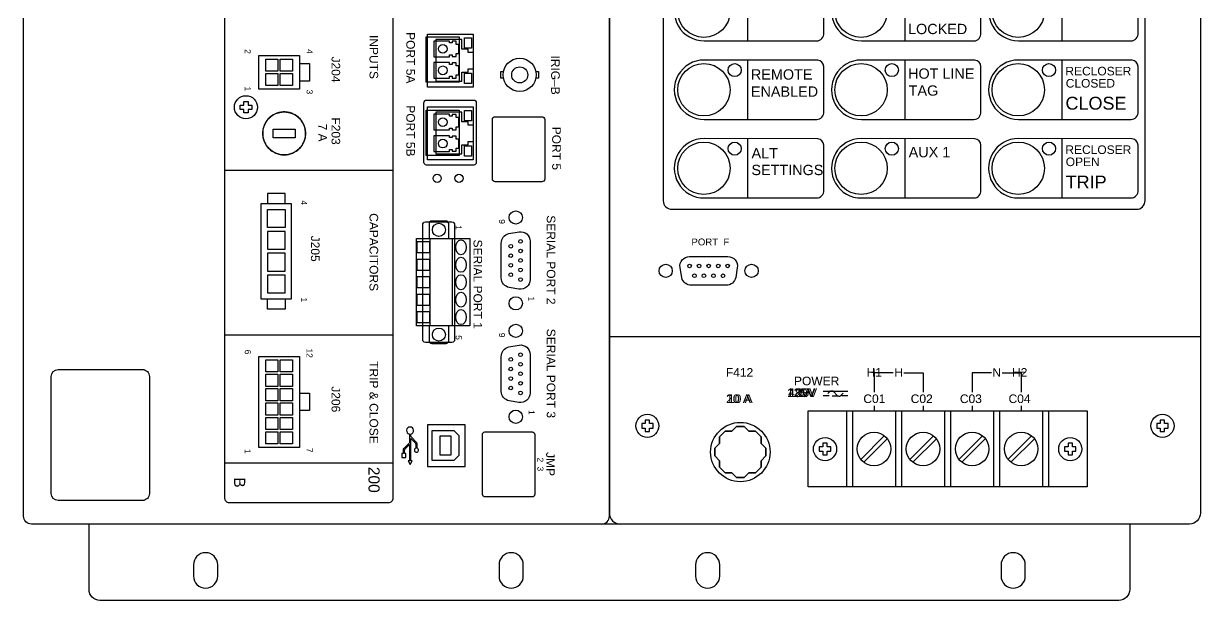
# Model space of a CAD drawing. Extents: x 3 to 47, y 1 to 34.4.
# Drawn here: x 8.52 to 22, y 1.74 to 8.35 of the extents above; entities that cross this region are included whole.
import ezdxf

# ---------------------------------------------------------------- set-up
doc = ezdxf.new("R2010")
doc.units = 0
doc.header["$MEASUREMENT"] = 0
for name, color, linetype in [('1_1__1__TRADITIONAL_RETROF', 7, 'CONTINUOUS'), ('1_2__2__G_W_VIPER-ST__G_W_', 7, 'CONTINUOUS'), ('1_3__3__ABB_OVR-3_VR3S__15', 7, 'CONTINUOUS'), ('1_4__4__G_W_CTRL_POWER_VIP', 7, 'CONTINUOUS'), ('1_5__5__ABB_JOSLYN_TRIMOD_', 7, 'CONTINUOUS'), ('1_6__6__EATON_NOVA-TS_TRIP', 7, 'CONTINUOUS'), ('1_7__8__SIEMENS_SDR_TRIPLE', 7, 'CONTINUOUS'), ('1_8__9__SIEMENS_SDR_3-PHAS', 7, 'CONTINUOUS'), ('1_9__A__SEL_MULTI-RECLOSER', 7, 'CONTINUOUS'), ('3_1__D___1__100BASE-FX__EI', 7, 'CONTINUOUS'), ('3_2__E___2__10-100BASE-T__', 7, 'CONTINUOUS'), ('3_3__F___2__100BASE-FX__EI', 7, 'CONTINUOUS'), ('3_4__L___1__10-100BASE-T__', 7, 'CONTINUOUS'), ('4_1__1__120_VAC__INCLUDES_', 7, 'CONTINUOUS'), ('4_2__2__230_VAC', 7, 'CONTINUOUS'), ('4_3__4__48_VDC', 7, 'CONTINUOUS'), ('4_4__3__125_VDC', 7, 'CONTINUOUS'), ('5_0____DWG', 7, 'CONTINUOUS')]:
    doc.layers.add(name, color=color, linetype=linetype)
doc.styles.add('ARIAL', font='arial.ttf')

msp = doc.modelspace()

# ---------------------------------------------------------------- linework, layer by layer
at = {"layer": '1_1__1__TRADITIONAL_RETROF'}
msp.add_lwpolyline([(11.38, 7.039), (11.38, 7.139), (11.63, 7.139), (11.63, 7.039), (11.38, 7.039)], dxfattribs=at)
msp.add_circle((11.505, 7.089), 0.246, dxfattribs=at)
at = {"layer": '1_2__2__G_W_VIPER-ST__G_W_'}
msp.add_circle((11.505, 7.089), 0.246, dxfattribs=at)
at = {"layer": '1_3__3__ABB_OVR-3_VR3S__15'}
msp.add_circle((11.505, 7.089), 0.246, dxfattribs=at)
at = {"layer": '1_4__4__G_W_CTRL_POWER_VIP'}
msp.add_lwpolyline([(11.63, 7.139), (11.63, 7.039), (11.38, 7.039), (11.38, 7.139)], close=True, dxfattribs=at)
msp.add_circle((11.505, 7.089), 0.246, dxfattribs=at)
at = {"layer": '1_5__5__ABB_JOSLYN_TRIMOD_'}
msp.add_circle((11.505, 7.089), 0.246, dxfattribs=at)
at = {"layer": '1_6__6__EATON_NOVA-TS_TRIP'}
msp.add_lwpolyline([(11.38, 7.039), (11.38, 7.139), (11.63, 7.139), (11.63, 7.039), (11.38, 7.039)], dxfattribs=at)
msp.add_circle((11.505, 7.089), 0.246, dxfattribs=at)
at = {"layer": '1_7__8__SIEMENS_SDR_TRIPLE'}
msp.add_circle((11.505, 7.089), 0.246, dxfattribs=at)
at = {"layer": '1_8__9__SIEMENS_SDR_3-PHAS'}
msp.add_lwpolyline([(11.505, 6.843), (11.53, 6.844), (11.554, 6.848), (11.577, 6.854), (11.599, 6.862), (11.621, 6.872), (11.641, 6.884), (11.66, 6.897), (11.677, 6.913), (11.693, 6.93), (11.707, 6.948), (11.719, 6.968), (11.73, 6.989), (11.739, 7.011), (11.745, 7.034), (11.749, 7.058), (11.751, 7.083), (11.75, 7.107), (11.747, 7.132), (11.742, 7.155), (11.734, 7.178), (11.725, 7.199), (11.713, 7.22), (11.7, 7.239), (11.685, 7.256), (11.668, 7.273), (11.65, 7.287), (11.631, 7.3), (11.61, 7.311), (11.588, 7.32), (11.566, 7.327), (11.542, 7.332), (11.518, 7.334), (11.493, 7.334), (11.468, 7.332), (11.444, 7.327), (11.422, 7.32), (11.4, 7.311), (11.379, 7.3), (11.36, 7.287), (11.341, 7.273), (11.325, 7.256), (11.31, 7.239), (11.296, 7.22), (11.285, 7.199), (11.275, 7.178), (11.268, 7.155), (11.262, 7.132), (11.259, 7.107), (11.259, 7.083), (11.261, 7.058), (11.265, 7.034), (11.271, 7.011), (11.28, 6.989), (11.29, 6.968), (11.303, 6.948), (11.317, 6.93), (11.333, 6.913), (11.35, 6.897), (11.369, 6.884), (11.389, 6.872), (11.411, 6.862), (11.433, 6.854), (11.456, 6.848), (11.48, 6.844)], close=True, dxfattribs=at)
at = {"layer": '1_9__A__SEL_MULTI-RECLOSER'}
msp.add_circle((11.505, 7.089), 0.246, dxfattribs=at)
at = {"layer": '3_1__D___1__100BASE-FX__EI'}
for points in [[(13.508, 8.194), (13.508, 7.674), (13.133, 7.674), (13.133, 8.194)], [(13.63, 5.884), (13.63, 4.884), (13.022, 4.884), (13.022, 5.884)], [(13.029, 5.719), (13.029, 5.849), (13.17, 5.849), (13.17, 5.719)], [(13.029, 5.519), (13.029, 5.649), (13.17, 5.649), (13.17, 5.519)], [(13.029, 5.319), (13.029, 5.449), (13.17, 5.449), (13.17, 5.319)], [(13.029, 5.119), (13.029, 5.249), (13.17, 5.249), (13.17, 5.119)], [(13.029, 4.919), (13.029, 5.049), (13.17, 5.049), (13.17, 4.919)]]:
    msp.add_lwpolyline(points, close=True, dxfattribs=at)
for points in [[(13.398, 8.147), (13.218, 8.147), (13.218, 7.967), (13.398, 7.967), (13.398, 7.989), (13.428, 7.989), (13.428, 7.969), (13.476, 7.969), (13.476, 8.004), (13.504, 8.004), (13.504, 8.109), (13.476, 8.109), (13.476, 8.144), (13.428, 8.144), (13.428, 8.125), (13.398, 8.125), (13.398, 8.147)], [(13.398, 7.901), (13.218, 7.901), (13.218, 7.721), (13.398, 7.721), (13.398, 7.743), (13.428, 7.743), (13.428, 7.723), (13.476, 7.723), (13.476, 7.758), (13.504, 7.758), (13.504, 7.863), (13.476, 7.863), (13.476, 7.898), (13.428, 7.898), (13.428, 7.879), (13.398, 7.879), (13.398, 7.901)], [(13.179, 4.884), (13.179, 5.884)], [(13.431, 5.884), (13.431, 4.884)]]:
    msp.add_lwpolyline(points, dxfattribs=at)
msp.add_lwpolyline([(13.706, 7.44), (13.706, 6.756, -0.414165), (13.676, 6.726), (13.136, 6.726, -0.414205), (13.106, 6.756), (13.106, 7.44, -0.414196), (13.136, 7.47), (13.676, 7.47, -0.414241)], format="xyb", close=True, dxfattribs=at)
for points in [[(13.39, 5.885), (13.39, 6.054, 0.414214), (13.36, 6.084), (13.195, 6.084, 0.414214), (13.165, 6.054), (13.165, 5.884)], [(13.165, 4.882), (13.165, 4.713, 0.414214), (13.195, 4.683), (13.36, 4.683, 0.414214), (13.39, 4.713), (13.39, 4.883)]]:
    msp.add_lwpolyline(points, format="xyb", dxfattribs=at)
for centre, radius in [((13.321, 8.057), 0.0499), ((13.321, 7.811), 0.0499), ((13.278, 5.984), 0.0749), ((13.278, 4.784), 0.0749)]:
    msp.add_circle(centre, radius, dxfattribs=at)
for centre in [(13.53, 5.784), (13.53, 5.584), (13.53, 5.384), (13.53, 5.184), (13.53, 4.984)]:
    msp.add_ellipse(centre, major_axis=(0, 0.0859), ratio=0.704024, dxfattribs=at)
at = {"layer": '3_2__E___2__10-100BASE-T__'}
for points in [[(13.668, 8.226), (13.668, 7.619), (13.148, 7.619), (13.148, 8.226)], [(13.65, 8.183), (13.65, 8.066), (13.571, 8.066), (13.571, 8.183)], [(13.65, 7.779), (13.65, 7.662), (13.571, 7.662), (13.571, 7.779)], [(13.148, 6.786), (13.148, 7.393), (13.668, 7.393), (13.668, 6.786)], [(13.65, 7.35), (13.65, 7.233), (13.571, 7.233), (13.571, 7.35)], [(13.65, 6.946), (13.65, 6.829), (13.571, 6.829), (13.571, 6.946)], [(13.63, 5.884), (13.63, 4.884), (13.022, 4.884), (13.022, 5.884)], [(13.029, 5.719), (13.029, 5.849), (13.17, 5.849), (13.17, 5.719)], [(13.029, 5.519), (13.029, 5.649), (13.17, 5.649), (13.17, 5.519)], [(13.029, 5.319), (13.029, 5.449), (13.17, 5.449), (13.17, 5.319)], [(13.029, 5.119), (13.029, 5.249), (13.17, 5.249), (13.17, 5.119)], [(13.029, 4.919), (13.029, 5.049), (13.17, 5.049), (13.17, 4.919)]]:
    msp.add_lwpolyline(points, close=True, dxfattribs=at)
for points in [[(13.667, 8.017), (13.612, 8.017), (13.612, 8.054), (13.539, 8.054), (13.539, 8.166), (13.244, 8.166), (13.244, 7.688), (13.539, 7.688), (13.539, 7.79), (13.612, 7.79), (13.612, 7.828), (13.668, 7.828)], [(13.667, 7.184), (13.612, 7.184), (13.612, 7.221), (13.539, 7.221), (13.539, 7.333), (13.244, 7.333), (13.244, 6.855), (13.539, 6.855), (13.539, 6.957), (13.612, 6.957), (13.612, 6.995), (13.668, 6.995)], [(13.179, 4.884), (13.179, 5.884)], [(13.431, 5.884), (13.431, 4.884)]]:
    msp.add_lwpolyline(points, dxfattribs=at)
for points in [[(13.39, 5.885), (13.39, 6.054, 0.414214), (13.36, 6.084), (13.195, 6.084, 0.414214), (13.165, 6.054), (13.165, 5.884)], [(13.165, 4.882), (13.165, 4.713, 0.414214), (13.195, 4.683), (13.36, 4.683, 0.414214), (13.39, 4.713), (13.39, 4.883)]]:
    msp.add_lwpolyline(points, format="xyb", dxfattribs=at)
for centre in [(13.278, 5.984), (13.278, 4.784)]:
    msp.add_circle(centre, 0.0749, dxfattribs=at)
for centre in [(13.53, 5.784), (13.53, 5.584), (13.53, 5.384), (13.53, 5.184), (13.53, 4.984)]:
    msp.add_ellipse(centre, major_axis=(0, 0.0859), ratio=0.704024, dxfattribs=at)
at = {"layer": '3_3__F___2__100BASE-FX__EI'}
for points in [[(13.508, 8.194), (13.508, 7.674), (13.133, 7.674), (13.133, 8.194)], [(13.508, 7.355), (13.508, 6.835), (13.133, 6.835), (13.133, 7.355)], [(13.63, 5.884), (13.63, 4.884), (13.022, 4.884), (13.022, 5.884)], [(13.029, 5.719), (13.029, 5.849), (13.17, 5.849), (13.17, 5.719)], [(13.029, 5.519), (13.029, 5.649), (13.17, 5.649), (13.17, 5.519)], [(13.029, 5.319), (13.029, 5.449), (13.17, 5.449), (13.17, 5.319)], [(13.029, 5.119), (13.029, 5.249), (13.17, 5.249), (13.17, 5.119)], [(13.029, 4.919), (13.029, 5.049), (13.17, 5.049), (13.17, 4.919)]]:
    msp.add_lwpolyline(points, close=True, dxfattribs=at)
for points in [[(13.398, 8.147), (13.218, 8.147), (13.218, 7.967), (13.398, 7.967), (13.398, 7.989), (13.428, 7.989), (13.428, 7.969), (13.476, 7.969), (13.476, 8.004), (13.504, 8.004), (13.504, 8.109), (13.476, 8.109), (13.476, 8.144), (13.428, 8.144), (13.428, 8.125), (13.398, 8.125), (13.398, 8.147)], [(13.398, 7.901), (13.218, 7.901), (13.218, 7.721), (13.398, 7.721), (13.398, 7.743), (13.428, 7.743), (13.428, 7.723), (13.476, 7.723), (13.476, 7.758), (13.504, 7.758), (13.504, 7.863), (13.476, 7.863), (13.476, 7.898), (13.428, 7.898), (13.428, 7.879), (13.398, 7.879), (13.398, 7.901)], [(13.398, 7.308), (13.218, 7.308), (13.218, 7.128), (13.398, 7.128), (13.398, 7.15), (13.428, 7.15), (13.428, 7.13), (13.476, 7.13), (13.476, 7.165), (13.504, 7.165), (13.504, 7.27), (13.476, 7.27), (13.476, 7.305), (13.428, 7.305), (13.428, 7.286), (13.398, 7.286), (13.398, 7.308)], [(13.398, 7.062), (13.218, 7.062), (13.218, 6.882), (13.398, 6.882), (13.398, 6.904), (13.428, 6.904), (13.428, 6.884), (13.476, 6.884), (13.476, 6.919), (13.504, 6.919), (13.504, 7.024), (13.476, 7.024), (13.476, 7.059), (13.428, 7.059), (13.428, 7.04), (13.398, 7.04), (13.398, 7.062)], [(13.179, 4.884), (13.179, 5.884)], [(13.431, 5.884), (13.431, 4.884)]]:
    msp.add_lwpolyline(points, dxfattribs=at)
for points in [[(13.39, 5.885), (13.39, 6.054, 0.414214), (13.36, 6.084), (13.195, 6.084, 0.414214), (13.165, 6.054), (13.165, 5.884)], [(13.165, 4.882), (13.165, 4.713, 0.414214), (13.195, 4.683), (13.36, 4.683, 0.414214), (13.39, 4.713), (13.39, 4.883)]]:
    msp.add_lwpolyline(points, format="xyb", dxfattribs=at)
for centre, radius in [((13.321, 8.057), 0.0499), ((13.321, 7.811), 0.0499), ((13.321, 7.218), 0.0499), ((13.321, 6.972), 0.0499), ((13.278, 5.984), 0.0749), ((13.278, 4.784), 0.0749)]:
    msp.add_circle(centre, radius, dxfattribs=at)
for centre in [(13.53, 5.784), (13.53, 5.584), (13.53, 5.384), (13.53, 5.184), (13.53, 4.984)]:
    msp.add_ellipse(centre, major_axis=(0, 0.0859), ratio=0.704024, dxfattribs=at)
at = {"layer": '3_4__L___1__10-100BASE-T__'}
for points in [[(13.668, 8.226), (13.668, 7.619), (13.148, 7.619), (13.148, 8.226)], [(13.65, 8.183), (13.65, 8.066), (13.571, 8.066), (13.571, 8.183)], [(13.65, 7.779), (13.65, 7.662), (13.571, 7.662), (13.571, 7.779)], [(13.508, 7.355), (13.508, 6.835), (13.133, 6.835), (13.133, 7.355)]]:
    msp.add_lwpolyline(points, close=True, dxfattribs=at)
for points in [[(13.667, 8.017), (13.612, 8.017), (13.612, 8.054), (13.539, 8.054), (13.539, 8.166), (13.244, 8.166), (13.244, 7.688), (13.539, 7.688), (13.539, 7.79), (13.612, 7.79), (13.612, 7.828), (13.668, 7.828)], [(13.398, 7.308), (13.218, 7.308), (13.218, 7.128), (13.398, 7.128), (13.398, 7.15), (13.428, 7.15), (13.428, 7.13), (13.476, 7.13), (13.476, 7.165), (13.504, 7.165), (13.504, 7.27), (13.476, 7.27), (13.476, 7.305), (13.428, 7.305), (13.428, 7.286), (13.398, 7.286), (13.398, 7.308)], [(13.398, 7.062), (13.218, 7.062), (13.218, 6.882), (13.398, 6.882), (13.398, 6.904), (13.428, 6.904), (13.428, 6.884), (13.476, 6.884), (13.476, 6.919), (13.504, 6.919), (13.504, 7.024), (13.476, 7.024), (13.476, 7.059), (13.428, 7.059), (13.428, 7.04), (13.398, 7.04), (13.398, 7.062)]]:
    msp.add_lwpolyline(points, dxfattribs=at)
msp.add_lwpolyline([(13.457, 6.041), (13.457, 4.726, -0.437197), (13.427, 4.694), (13.122, 4.694, -0.437198), (13.092, 4.726), (13.092, 6.041, -0.437197), (13.122, 6.074), (13.427, 6.074, -0.437198)], format="xyb", close=True, dxfattribs=at)
for centre in [(13.321, 7.218), (13.321, 6.972)]:
    msp.add_circle(centre, 0.0499, dxfattribs=at)
at = {"layer": '4_1__1__120_VAC__INCLUDES_'}
for p, q in [((18.262, 3.969), (18.262, 3.909)), ((18.824, 3.969), (18.824, 3.909)), ((19.385, 3.969), (19.385, 3.909)), ((19.947, 3.969), (19.947, 3.909))]:
    msp.add_line(p, q, dxfattribs=at)
for points in [[(18.481, 4.348), (18.262, 4.348), (18.262, 4.126)], [(18.603, 4.348), (18.824, 4.348), (18.824, 4.126)], [(19.605, 4.348), (19.385, 4.348), (19.385, 4.126)], [(19.727, 4.348), (19.947, 4.348), (19.947, 4.126)], [(17.022, 3.484), (16.969, 3.538), (16.969, 3.614), (16.905, 3.677), (16.829, 3.677), (16.775, 3.731), (16.685, 3.731), (16.631, 3.677), (16.555, 3.677), (16.491, 3.614), (16.491, 3.538), (16.437, 3.484), (16.437, 3.394), (16.491, 3.34), (16.491, 3.264), (16.555, 3.2), (16.631, 3.2), (16.685, 3.146), (16.775, 3.146), (16.829, 3.2), (16.905, 3.2), (16.969, 3.264), (16.969, 3.34), (17.022, 3.394), (17.022, 3.484)]]:
    msp.add_lwpolyline(points, dxfattribs=at)
msp.add_lwpolyline([(17.731, 4.109), (17.758, 4.136, -0.396469), (17.797, 4.132), (17.84, 4.088, 0.391613), (17.879, 4.084), (17.908, 4.113)], format="xyb", dxfattribs=at)
msp.add_circle((16.73, 3.439), 0.34, dxfattribs=at)
at = {"layer": '4_2__2__230_VAC'}
msp.add_lwpolyline([(17.731, 4.109), (17.758, 4.136, -0.396469), (17.797, 4.132), (17.84, 4.088, 0.391613), (17.879, 4.084), (17.908, 4.113)], format="xyb", dxfattribs=at)
at = {"layer": '4_3__4__48_VDC'}
for points in [[(17.677, 4.137), (17.96, 4.137)], [(17.747, 4.081), (17.677, 4.081)], [(17.781, 4.081), (17.854, 4.082)], [(17.96, 4.081), (17.889, 4.081)], [(17.022, 3.394), (16.969, 3.34), (16.969, 3.264), (16.905, 3.2), (16.829, 3.2), (16.775, 3.146), (16.685, 3.146), (16.631, 3.2), (16.555, 3.2), (16.491, 3.264), (16.491, 3.34), (16.437, 3.394), (16.437, 3.484), (16.491, 3.538), (16.491, 3.614), (16.555, 3.677), (16.631, 3.677), (16.685, 3.731), (16.775, 3.731), (16.829, 3.677), (16.905, 3.677), (16.969, 3.614), (16.969, 3.538), (17.022, 3.484), (17.022, 3.394)]]:
    msp.add_lwpolyline(points, dxfattribs=at)
msp.add_circle((16.73, 3.439), 0.34, dxfattribs=at)
at = {"layer": '4_4__3__125_VDC'}
for points in [[(17.677, 4.137), (17.96, 4.137)], [(17.747, 4.081), (17.677, 4.081)], [(17.781, 4.081), (17.854, 4.082)], [(17.96, 4.081), (17.889, 4.081)], [(17.022, 3.394), (16.969, 3.34), (16.969, 3.264), (16.905, 3.2), (16.829, 3.2), (16.775, 3.146), (16.685, 3.146), (16.631, 3.2), (16.555, 3.2), (16.491, 3.264), (16.491, 3.34), (16.437, 3.394), (16.437, 3.484), (16.491, 3.538), (16.491, 3.614), (16.555, 3.677), (16.631, 3.677), (16.685, 3.731), (16.775, 3.731), (16.829, 3.677), (16.905, 3.677), (16.969, 3.614), (16.969, 3.538), (17.022, 3.484), (17.022, 3.394)]]:
    msp.add_lwpolyline(points, dxfattribs=at)
msp.add_circle((16.73, 3.439), 0.34, dxfattribs=at)
at = {"layer": '5_0____DWG'}
for points in [[(8.61, 19.864), (21.875, 19.864, -0.414214), (22, 19.739), (22, 2.739, -0.414214), (21.875, 2.614), (8.61, 2.614, -0.414213), (8.52, 2.704), (8.52, 19.774, -0.414214), (8.61, 19.864, -0.212206)], [(15.14, 2.614, 0.42033), (15.23, 2.704), (15.23, 19.774, 0.414214), (15.14, 19.864, 0.354829)], [(15.35, 19.864, 0.41421), (15.23, 19.744), (15.23, 2.739, 0.414214), (15.355, 2.614, 0.282277)], [(12.703, 19.621), (10.873, 19.621, 0.414214), (10.823, 19.571), (10.823, 2.911, 0.414214), (10.873, 2.861), (12.703, 2.861, 0.414214), (12.753, 2.911), (12.753, 19.571, 0.414214), (12.703, 19.621, 0.416628)], [(8.917, 4.384), (9.882, 4.384, -0.414219), (9.962, 4.304), (9.962, 2.964, -0.414214), (9.882, 2.884), (8.917, 2.884, -0.414208), (8.837, 2.964), (8.837, 4.304, -0.414213), (8.917, 4.384, 0.104711)], [(12.94, 3.556, -0.201862), (12.935, 3.542), (12.874, 3.481, 0.168101), (12.868, 3.466), (12.868, 3.424), (12.852, 3.424), (12.852, 3.376), (12.9, 3.376), (12.9, 3.424), (12.884, 3.424), (12.884, 3.458, -0.184177), (12.89, 3.475), (12.94, 3.525), (12.94, 3.34), (12.924, 3.34), (12.948, 3.298), (12.972, 3.34), (12.956, 3.34), (12.956, 3.593), (13.005, 3.544, -0.197185), (13.012, 3.527), (13.012, 3.483, 5.727361), (13.028, 3.483), (13.028, 3.534, 0.186912), (13.021, 3.55), (12.963, 3.609, -0.189963), (12.956, 3.625), (12.956, 3.645, 10.010016), (12.94, 3.645), (12.94, 3.555)], [(13.805, 3.669), (14.347, 3.669, -0.4168), (14.376, 3.639), (14.376, 2.955, -0.40721), (14.347, 2.925), (13.807, 2.925, -0.391734), (13.776, 2.953), (13.776, 3.64, -0.417275), (13.805, 3.669, -0.41274)], [(21.19, 2.614), (21.19, 1.864, -0.414214), (21.065, 1.739), (9.395, 1.739, -0.414214), (9.27, 1.864), (9.27, 2.614)], [(10.466, 2.147), (10.466, 2.019, 1), (10.744, 2.019), (10.744, 2.147, 1), (10.466, 2.147, -0.731466)], [(13.966, 2.147), (13.966, 2.019, 1), (14.244, 2.019), (14.244, 2.147, 1), (13.966, 2.147, -0.731466)], [(16.216, 2.147), (16.216, 2.019, 1), (16.494, 2.019), (16.494, 2.147, 1), (16.216, 2.147, -0.731466)], [(19.716, 2.147), (19.716, 2.019, 1), (19.994, 2.019), (19.994, 2.147, 1), (19.716, 2.147, -0.731466)]]:
    msp.add_lwpolyline(points, format="xyb", dxfattribs=at)
for points in [[(15.846, 17.738), (15.846, 6.319, 0.414136), (15.946, 6.219), (21.266, 6.219, 0.414295), (21.366, 6.319), (21.366, 17.738, 0.414177), (21.266, 17.838), (15.946, 17.838, 0.414247)], [(16.317, 8.149), (17.605, 8.149, 0.447249), (17.685, 8.238), (17.685, 8.754, 0.398306), (17.616, 8.827), (16.314, 8.829, 1.004979)], [(18.117, 8.149), (19.405, 8.149, 0.447249), (19.485, 8.238), (19.485, 8.754, 0.398306), (19.416, 8.827), (18.114, 8.829, 1.004979)], [(19.917, 8.149), (21.205, 8.149, 0.447249), (21.285, 8.238), (21.285, 8.754, 0.398306), (21.216, 8.827), (19.914, 8.829, 1.004979)], [(16.317, 7.249), (17.605, 7.249, 0.447249), (17.685, 7.338), (17.685, 7.854, 0.398306), (17.616, 7.927), (16.314, 7.929, 1.004979)], [(18.117, 7.249), (19.405, 7.249, 0.447249), (19.485, 7.338), (19.485, 7.854, 0.398306), (19.416, 7.927), (18.114, 7.929, 1.004979)], [(19.917, 7.249), (21.205, 7.249, 0.447249), (21.285, 7.338), (21.285, 7.854, 0.398306), (21.216, 7.927), (19.914, 7.929, 1.004979)], [(13.921, 7.279), (14.456, 7.279, -0.376431), (14.49, 7.249), (14.49, 6.565, -0.442574), (14.457, 6.535), (13.921, 6.535, -0.42202), (13.89, 6.566), (13.89, 7.25, -0.411229)], [(16.317, 6.349), (17.605, 6.349, 0.447249), (17.685, 6.438), (17.685, 6.954, 0.398306), (17.616, 7.027), (16.314, 7.029, 1.004979)], [(18.117, 6.349), (19.405, 6.349, 0.447249), (19.485, 6.438), (19.485, 6.954, 0.398306), (19.416, 7.027), (18.114, 7.029, 1.004979)], [(19.917, 6.349), (21.205, 6.349, 0.447249), (21.285, 6.438), (21.285, 6.954, 0.398306), (21.216, 7.027), (19.914, 7.029, 1.004979)], [(14.322, 5.853), (14.322, 5.414, -0.466018), (14.193, 5.305), (14.084, 5.324, -0.365766), (13.992, 5.433), (13.992, 5.829, -0.366799), (14.079, 5.942), (14.195, 5.962, -0.459264)], [(16.147, 5.679), (16.587, 5.679, -0.466018), (16.695, 5.549), (16.677, 5.44, -0.365766), (16.568, 5.349), (16.172, 5.349, -0.366799), (16.059, 5.436), (16.039, 5.552, -0.459264)], [(14.322, 4.555), (14.322, 4.116, -0.466018), (14.193, 4.007), (14.084, 4.026, -0.365766), (13.992, 4.134), (13.992, 4.531, -0.366799), (14.079, 4.644), (14.195, 4.664, -0.459264)]]:
    msp.add_lwpolyline(points, format="xyb", close=True, dxfattribs=at)
for points in [[(16.817, 8.149), (16.817, 8.828)], [(18.617, 8.149), (18.617, 8.828)], [(20.417, 8.149), (20.417, 8.828)], [(11.679, 7.889), (11.795, 7.889), (11.795, 7.689), (11.679, 7.689)], [(16.817, 7.249), (16.817, 7.928)], [(18.617, 7.249), (18.617, 7.928)], [(20.417, 7.249), (20.417, 7.928)], [(14.017, 7.72), (13.987, 7.72), (13.987, 7.798), (14.017, 7.798)], [(14.389, 7.798), (14.42, 7.798), (14.42, 7.72), (14.389, 7.72)], [(11.043, 7.454), (11.093, 7.454), (11.093, 7.414), (11.133, 7.414), (11.133, 7.364), (11.093, 7.364), (11.093, 7.324), (11.043, 7.324), (11.043, 7.364), (11.003, 7.364), (11.003, 7.414), (11.043, 7.414), (11.043, 7.454)], [(16.817, 6.349), (16.817, 7.028)], [(18.617, 6.349), (18.617, 7.028)], [(20.417, 6.349), (20.417, 7.028)], [(12.753, 6.665), (10.823, 6.665)], [(11.515, 6.286), (11.515, 6.402), (11.315, 6.402), (11.315, 6.286)], [(11.515, 5.191), (11.515, 5.075), (11.315, 5.075), (11.315, 5.191)], [(10.823, 4.783), (12.753, 4.783)], [(15.23, 4.764), (22, 4.764)], [(11.679, 4.114), (11.795, 4.114), (11.795, 3.914), (11.679, 3.914)], [(15.64, 3.804), (15.64, 3.764), (15.6, 3.764), (15.6, 3.714), (15.64, 3.714), (15.64, 3.674), (15.69, 3.674), (15.69, 3.714), (15.73, 3.714), (15.73, 3.764), (15.69, 3.764), (15.69, 3.804), (15.64, 3.804)], [(17.948, 3.039), (17.948, 3.909)], [(18.013, 3.909), (18.013, 3.039)], [(18.51, 3.039), (18.51, 3.909)], [(18.575, 3.909), (18.575, 3.039)], [(19.072, 3.039), (19.072, 3.909)], [(19.137, 3.909), (19.137, 3.039)], [(19.634, 3.038), (19.634, 3.908)], [(19.699, 3.908), (19.699, 3.039)], [(20.196, 3.038), (20.196, 3.908)], [(20.261, 3.908), (20.261, 3.039)], [(21.54, 3.804), (21.54, 3.764), (21.5, 3.764), (21.5, 3.714), (21.54, 3.714), (21.54, 3.674), (21.59, 3.674), (21.59, 3.714), (21.63, 3.714), (21.63, 3.764), (21.59, 3.764), (21.59, 3.804), (21.54, 3.804)], [(13.147, 3.275), (13.578, 3.275), (13.578, 3.752), (13.147, 3.752), (13.147, 3.275)], [(13.195, 3.346), (13.453, 3.346), (13.51, 3.403), (13.51, 3.624), (13.453, 3.681), (13.195, 3.681), (13.195, 3.346)], [(13.29, 3.624), (13.415, 3.624), (13.415, 3.403), (13.29, 3.403), (13.29, 3.624)], [(17.674, 3.539), (17.674, 3.498), (17.634, 3.498), (17.634, 3.448), (17.675, 3.448), (17.675, 3.408), (17.725, 3.408), (17.725, 3.448), (17.765, 3.448), (17.765, 3.498), (17.724, 3.498), (17.724, 3.539), (17.674, 3.539)], [(18.109, 3.355), (18.379, 3.625)], [(18.413, 3.592), (18.143, 3.322)], [(18.941, 3.625), (18.672, 3.355)], [(18.975, 3.592), (18.705, 3.322)], [(19.503, 3.625), (19.233, 3.355)], [(19.536, 3.592), (19.267, 3.322)], [(20.065, 3.625), (19.795, 3.355)], [(20.099, 3.592), (19.829, 3.322)], [(20.484, 3.539), (20.484, 3.498), (20.444, 3.498), (20.444, 3.448), (20.484, 3.448), (20.484, 3.408), (20.534, 3.408), (20.534, 3.448), (20.574, 3.448), (20.574, 3.498), (20.534, 3.498), (20.534, 3.539), (20.484, 3.539)], [(12.746, 3.311), (10.823, 3.311)]]:
    msp.add_lwpolyline(points, dxfattribs=at)
for points in [[(11.679, 7.98), (11.679, 7.597), (11.215, 7.597), (11.215, 7.98)], [(11.294, 7.802), (11.294, 7.941), (11.434, 7.941), (11.434, 7.802)], [(11.459, 7.802), (11.459, 7.941), (11.599, 7.941), (11.599, 7.802)], [(11.294, 7.637), (11.294, 7.776), (11.434, 7.776), (11.434, 7.637)], [(11.459, 7.637), (11.459, 7.776), (11.599, 7.776), (11.599, 7.637)], [(11.587, 6.286), (11.587, 5.191), (11.243, 5.191), (11.243, 6.286)], [(11.517, 6.216), (11.517, 6.011), (11.313, 6.011), (11.313, 6.216)], [(11.517, 5.761), (11.517, 5.966), (11.313, 5.966), (11.313, 5.761)], [(11.517, 5.511), (11.517, 5.716), (11.313, 5.716), (11.313, 5.511)], [(11.517, 5.261), (11.517, 5.466), (11.313, 5.466), (11.313, 5.261)], [(11.679, 4.535), (11.679, 3.492), (11.215, 3.492), (11.215, 4.535)], [(11.434, 4.496), (11.434, 4.356), (11.294, 4.356), (11.294, 4.496)], [(11.599, 4.496), (11.599, 4.356), (11.459, 4.356), (11.459, 4.496)], [(11.434, 4.331), (11.434, 4.191), (11.294, 4.191), (11.294, 4.331)], [(11.599, 4.331), (11.599, 4.191), (11.459, 4.191), (11.459, 4.331)], [(11.434, 4.166), (11.434, 4.026), (11.294, 4.026), (11.294, 4.166)], [(11.599, 4.166), (11.599, 4.026), (11.459, 4.026), (11.459, 4.166)], [(11.434, 4.001), (11.434, 3.861), (11.294, 3.861), (11.294, 4.001)], [(11.599, 4.001), (11.599, 3.861), (11.459, 3.861), (11.459, 4.001)], [(11.434, 3.836), (11.434, 3.696), (11.294, 3.696), (11.294, 3.836)], [(11.599, 3.836), (11.599, 3.696), (11.459, 3.696), (11.459, 3.836)], [(17.508, 3.909), (20.701, 3.909), (20.701, 3.039), (17.508, 3.039)], [(11.434, 3.671), (11.434, 3.531), (11.294, 3.531), (11.294, 3.671)], [(11.599, 3.671), (11.599, 3.531), (11.459, 3.531), (11.459, 3.671)]]:
    msp.add_lwpolyline(points, close=True, dxfattribs=at)
for centre, radius in [((16.313, 8.489), 0.3), ((18.113, 8.489), 0.3), ((19.913, 8.489), 0.3), ((14.203, 7.759), 0.19), ((14.203, 7.759), 0.092), ((16.313, 7.589), 0.3), ((16.665, 7.814), 0.075), ((18.113, 7.589), 0.3), ((18.465, 7.814), 0.075), ((19.913, 7.589), 0.3), ((20.265, 7.814), 0.075), ((11.067, 7.389), 0.132), ((16.313, 6.689), 0.3), ((16.665, 6.914), 0.075), ((18.113, 6.689), 0.3), ((18.465, 6.914), 0.075), ((19.913, 6.689), 0.3), ((20.265, 6.914), 0.075), ((13.257, 6.574), 0.047), ((13.507, 6.574), 0.047), ((14.157, 6.125), 0.076), ((14.101, 5.797), 0.021), ((14.213, 5.851), 0.021), ((14.101, 5.688), 0.021), ((14.213, 5.742), 0.021), ((14.101, 5.579), 0.021), ((14.213, 5.633), 0.021), ((14.213, 5.525), 0.021), ((15.875, 5.514), 0.076), ((16.149, 5.57), 0.021), ((16.258, 5.57), 0.021), ((16.367, 5.57), 0.021), ((16.476, 5.57), 0.021), ((16.585, 5.57), 0.021), ((16.859, 5.514), 0.076), ((14.101, 5.47), 0.021), ((14.213, 5.415), 0.021), ((16.204, 5.458), 0.021), ((16.313, 5.458), 0.021), ((16.422, 5.458), 0.021), ((16.531, 5.458), 0.021), ((14.157, 5.142), 0.076), ((14.157, 4.827), 0.076), ((14.101, 4.499), 0.021), ((14.213, 4.553), 0.021), ((14.213, 4.444), 0.021), ((14.101, 4.39), 0.021), ((14.213, 4.335), 0.021), ((14.101, 4.281), 0.021), ((14.101, 4.172), 0.021), ((14.213, 4.226), 0.021), ((14.213, 4.117), 0.021), ((14.157, 3.843), 0.076), ((15.665, 3.739), 0.132), ((21.565, 3.739), 0.132), ((18.261, 3.474), 0.192), ((18.823, 3.474), 0.192), ((19.385, 3.474), 0.192), ((19.947, 3.474), 0.192), ((17.7, 3.473), 0.133), ((20.509, 3.473), 0.133)]:
    msp.add_circle(centre, radius, dxfattribs=at)

# ---------------------------------------------------------------- texts
at = {"layer": '4_1__1__120_VAC__INCLUDES_', "style": 'ARIAL'}
for s, p in [('F412', (16.564, 4.302)), ('H', (18.494, 4.301)), ('N', (19.617, 4.301)), ('POWER', (17.344, 4.204)), ('POWER', (17.344, 4.204)), ('10 A', (16.589, 4)), ('120V', (17.289, 4.069)), ('C01', (18.139, 4)), ('C02', (18.681, 4)), ('C03', (19.244, 4)), ('C04', (19.802, 4))]:
    msp.add_text(s, height=0.0983, dxfattribs=at).set_placement(p)
at = {"layer": '4_2__2__230_VAC', "style": 'ARIAL'}
for s, p in [('H1', (18.176, 4.302)), ('H2', (19.842, 4.302)), ('POWER', (17.345, 4.204)), ('230V', (17.27, 4.068)), ('C01', (18.139, 4)), ('C02', (18.682, 4)), ('C03', (19.245, 4)), ('C04', (19.802, 4))]:
    msp.add_text(s, height=0.0983, dxfattribs=at).set_placement(p)
at = {"layer": '4_3__4__48_VDC', "style": 'ARIAL'}
for s, p in [('F412', (16.565, 4.302)), ('+', (18.222, 4.302)), ('–', (19.911, 4.317)), ('POWER', (17.345, 4.204)), ('20 A', (16.567, 4)), ('48V', (17.278, 4.069)), ('C01', (18.139, 4)), ('C02', (18.682, 4)), ('C03', (19.245, 4)), ('C04', (19.802, 4))]:
    msp.add_text(s, height=0.0983, dxfattribs=at).set_placement(p)
at = {"layer": '4_4__3__125_VDC', "style": 'ARIAL'}
for s, p in [('F412', (16.565, 4.302)), ('+', (18.222, 4.302)), ('–', (19.911, 4.317)), ('POWER', (17.345, 4.204)), ('10 A', (16.569, 4)), ('125V', (17.264, 4.069)), ('C01', (18.139, 4)), ('C02', (18.682, 4)), ('C03', (19.245, 4)), ('C04', (19.802, 4))]:
    msp.add_text(s, height=0.0983, dxfattribs=at).set_placement(p)
at = {"layer": '5_0____DWG', "style": 'ARIAL'}
for s, height, p in [('PORT 5A', 0.0983, (12.904, 8.249)), ('INPUTS', 0.0983, (12.483, 8.216)), ('2', 0.0688, (11.053, 8.054)), ('4', 0.0688, (11.761, 8.055)), ('J204', 0.0983, (12.048, 7.969)), ('IRIG–B', 0.0983, (14.563, 7.982)), ('1', 0.0688, (11.053, 7.627)), ('3', 0.0688, (11.762, 7.591)), ('PORT 5B', 0.0983, (12.904, 7.411)), ('7 A', 0.0983, (11.896, 7.201)), ('F203', 0.0983, (12.048, 7.272)), ('PORT 5', 0.0983, (14.575, 7.165)), ('4', 0.0688, (11.698, 6.322)), ('CAPACITORS', 0.0983, (12.483, 6.175)), ('9', 0.0688, (13.966, 6.105)), ('SERIAL PORT 2', 0.09833, (14.513, 6.151)), ('1', 0.0688, (13.468, 6.038)), ('J205', 0.0983, (11.812, 5.917)), ('SERIAL PORT 1', 0.09833, (13.674, 5.873)), ('1', 0.0688, (11.698, 5.209)), ('1', 0.0688, (14.303, 5.22)), ('5', 0.0688, (13.469, 4.777)), ('9', 0.0688, (13.966, 4.805)), ('SERIAL PORT 3', 0.09833, (14.513, 4.851)), ('6', 0.0688, (11.054, 4.611)), ('12', 0.0688, (11.761, 4.625)), ('TRIP & CLOSE', 0.09833, (12.483, 4.48)), ('J206', 0.0983, (12.048, 4.192)), ('1', 0.0688, (14.304, 3.92)), ('1', 0.0688, (11.053, 3.474)), ('7', 0.0688, (11.761, 3.486)), ('2', 0.0688, (14.405, 3.376)), ('JMP', 0.0983, (14.506, 3.438)), ('200', 0.1278, (12.471, 3.27)), ('3', 0.0688, (14.406, 3.273)), ('B', 0.128, (10.931, 3.15))]:
    msp.add_text(s, height=height, rotation=270, dxfattribs=at).set_placement(p)
for s, height, p in [('LOCKED', 0.118, (18.651, 8.226)), ('REMOTE', 0.118, (16.851, 7.705)), ('HOT LINE', 0.118, (18.651, 7.715)), ('RECLOSER', 0.0983, (20.453, 7.753)), ('CLOSED', 0.0983, (20.457, 7.614)), ('ENABLED', 0.118, (16.851, 7.509)), ('TAG', 0.118, (18.658, 7.521)), ('CLOSE', 0.1475, (20.454, 7.361)), ('ALT', 0.118, (16.858, 6.803)), ('AUX 1', 0.118, (18.658, 6.815)), ('RECLOSER', 0.0983, (20.453, 6.853)), ('OPEN', 0.0983, (20.457, 6.714)), ('SETTINGS', 0.118, (16.857, 6.611)), ('TRIP', 0.1475, (20.456, 6.458)), ('PORT  F', 0.0787, (16.17, 5.806))]:
    msp.add_text(s, height=height, dxfattribs=at).set_placement(p)

doc.saveas('drawing.dxf')
